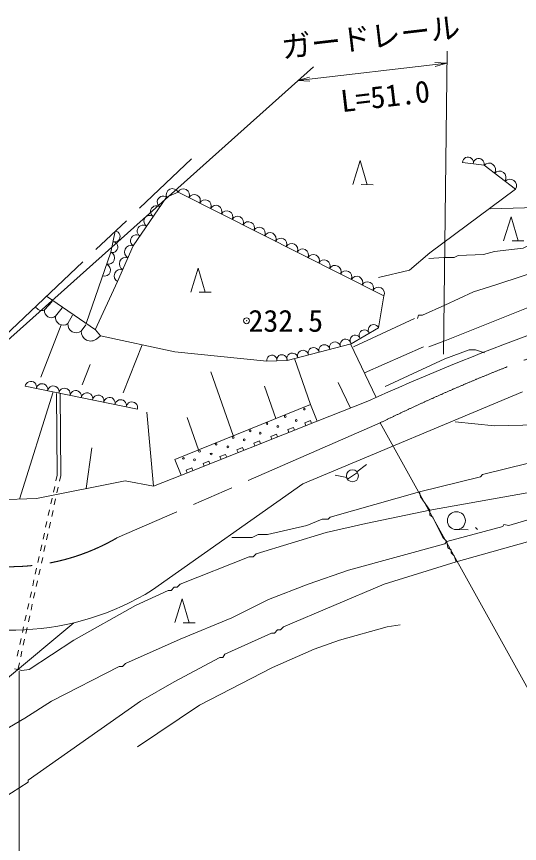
# Model space of a CAD drawing. Units: millimetres, scale not verified. Extents: x 40000 to 680000, y 20000 to 380000.
# Drawn here: x 112732 to 154709, y 248441 to 317416 of the extents above; entities that cross this region are included whole.
import ezdxf
from ezdxf.enums import TextEntityAlignment as Align

# ---------------------------------------------------------------- set-up
doc = ezdxf.new("R2010")
doc.units = ezdxf.units.MM
doc.header["$LTSCALE"] = 1000
doc.header["$PDMODE"] = 32
doc.header["$PDSIZE"] = 500
doc.linetypes.add('CHAIN', pattern=[18.5, 12, -1.5, 3.5, -1.5])
for name, color, linetype, lineweight in [('M-BGD', 7, 'Continuous', 13), ('M-BMK', 2, 'CHAIN', 13), ('M-STR-HTXT', 7, 'Continuous', 13)]:
    doc.layers.add(name, color=color, linetype=linetype, lineweight=lineweight)
doc.styles.add('ＭＳ ゴシック', font='')
doc.styles.get('ＭＳ ゴシック').set_extended_font_data('MS Gothic')

# ---------------------------------------------------------------- blocks, each defined once
blk = doc.blocks.new('電話柱1')
at = {"color": 7, "linetype": 'Continuous', "lineweight": 13}
for p, q in [((-1.203, 0.848), (-0.496, 0.14)), ((-0.516, 0.002), (0.484, 0.002)), ((1.475, 0.164), (0.478, 0.078))]:
    blk.add_line(p, q, dxfattribs=at)
blk.add_circle((-0.016, 0.002), 0.5, dxfattribs=at)
blk = doc.blocks.new('広葉樹林')
at = {"color": 7, "linetype": 'Continuous', "lineweight": 13}
blk.add_line((0, 0), (1, 0), dxfattribs=at)
blk.add_circle((0, 0.75), 0.75, dxfattribs=at)
blk = doc.blocks.new('針葉樹林')
at = {"color": 7, "linetype": 'Continuous', "lineweight": 13}
for p, q in [((-0.6, 0), (0, 2)), ((0, 2), (0.6, 0)), ((0.1, 0), (1.1, 0))]:
    blk.add_line(p, q, dxfattribs=at)
blk = doc.blocks.new('open_arrow')
at = {"color": 0, "linetype": 'Continuous', "lineweight": -2}
blk.add_lwpolyline([(7.5, 1.25), (0, 0), (7.5, -1.25)], dxfattribs=at)

msp = doc.modelspace()

# ---------------------------------------------------------------- linework, layer by layer
at = {"layer": 'M-BGD', "linetype": 'CHAIN'}
msp.add_line((69216, 250580), (127348, 305540), dxfattribs=at)
at = {"layer": 'M-BGD'}
for p, q in [((151756, 305021), (149950, 305243)), ((154379, 303011), (151756, 305021)), ((147225, 297696), (154379, 303011)), ((125259, 302355), (122465, 298301)), ((126213, 302764), (125259, 302355)), ((143384, 294111), (126213, 302764)), ((120591, 297756), (120973, 299513)), ((122465, 298301), (121170, 295303)), ((118543, 291814), (120591, 297756)), ((145521, 296265), (147225, 297696)), ((148405, 297321), (147135, 297237)), ((142932, 295652), (145521, 296265)), ((121170, 295303), (119308, 291287)), ((115237, 294089), (119314, 291283)), ((142941, 291453), (143384, 294111)), ((115067, 292939), (115697, 293648)), ((115991, 292417), (116540, 293113)), ((117022, 291801), (117410, 292510)), ((145949, 292241), (140869, 289871)), ((114764, 287343), (116471, 291694)), ((118133, 291185), (118521, 291694)), ((119314, 291283), (119740, 290772)), ((140658, 290124), (142941, 291453)), ((119740, 290772), (119432, 290542)), ((119740, 290772), (125957, 289443)), ((121646, 286028), (123216, 290029)), ((135309, 288728), (140658, 290124)), ((142757, 285651), (140595, 290108)), ((146711, 289871), (141767, 287692)), ((148489, 290379), (147135, 289871)), ((125957, 289443), (133623, 288660)), ((118205, 286685), (118871, 288382)), ((133623, 288660), (135309, 288728)), ((137264, 285067), (135921, 288887)), ((148489, 288855), (143494, 286569)), ((130822, 282457), (128949, 287783)), ((113454, 286581), (122823, 284673)), ((134379, 283898), (133437, 286579)), ((140609, 284760), (139574, 286893)), ((112988, 277169), (115780, 286108)), ((116080, 285983), (116125, 279173)), ((116380, 285985), (116425, 279141)), ((136625, 278449), (154954, 286115)), ((125945, 280481), (137264, 285067)), ((137818, 283662), (137264, 285067)), ((137818, 283662), (142057, 285330)), ((124156, 278245), (123618, 284408)), ((126507, 279165), (137818, 283662)), ((127910, 281277), (126965, 283965)), ((136783, 283520), (137254, 283707)), ((136875, 283287), (136783, 283520)), ((137346, 283475), (137254, 283707)), ((135369, 282957), (135840, 283145)), ((135461, 282725), (135369, 282957)), ((135932, 282912), (135840, 283145)), ((133955, 282395), (134426, 282583)), ((134047, 282163), (133955, 282395)), ((134518, 282350), (134426, 282583)), ((118531, 278039), (119024, 281447)), ((131127, 281271), (131598, 281458)), ((131691, 281226), (131598, 281458)), ((132541, 281833), (133012, 282020)), ((132633, 281601), (132541, 281833)), ((133105, 281788), (133012, 282020)), ((129713, 280709), (130184, 280896)), ((130277, 280664), (130184, 280896)), ((131219, 281039), (131127, 281271)), ((126470, 279150), (125945, 280481)), ((128299, 280147), (128771, 280334)), ((128392, 279914), (128299, 280147)), ((128863, 280102), (128771, 280334)), ((129806, 280476), (129713, 280709)), ((126885, 279585), (127357, 279772)), ((126978, 279352), (126885, 279585)), ((127449, 279540), (127357, 279772)), ((114412, 277223), (121805, 278688)), ((116125, 279173), (116017, 278684)), ((116425, 279141), (116317, 278652)), ((121805, 278688), (124156, 278245)), ((124156, 278245), (126507, 279165)), ((115916, 278229), (115808, 277741)), ((116209, 278164), (116101, 277676)), ((124088, 269591), (136625, 278449)), ((110801, 277087), (114412, 277223)), ((115700, 277253), (115592, 276764)), ((115993, 277188), (115885, 276700)), ((115484, 276276), (115376, 275788)), ((115777, 276211), (115669, 275723)), ((115269, 275300), (115161, 274812)), ((115561, 275235), (115454, 274747)), ((160173, 274969), (149421, 271921)), ((151029, 274800), (151199, 274631)), ((115053, 274323), (114945, 273835)), ((115346, 274259), (115238, 273770)), ((114837, 273347), (114729, 272859)), ((115130, 273282), (115022, 272794)), ((114621, 272371), (114513, 271882)), ((114914, 272306), (114806, 271818)), ((114405, 271394), (114297, 270906)), ((114698, 271329), (114590, 270841)), ((114189, 270418), (114081, 269929)), ((114482, 270353), (114374, 269865)), ((113973, 269441), (113865, 268953)), ((114266, 269376), (114158, 268888)), ((113757, 268465), (113649, 267977)), ((114050, 268400), (113942, 267912)), ((113542, 267488), (113434, 267000)), ((113834, 267424), (113727, 266935)), ((111818, 262102), (117528, 266849)), ((113326, 266512), (113218, 266024)), ((113619, 266447), (113511, 265959)), ((113110, 265536), (113002, 265047)), ((113403, 265471), (113295, 264983)), ((112894, 264559), (112786, 264071)), ((113187, 264494), (113079, 264006)), ((112971, 263518), (112863, 263030)), ((112552, 263014), (112845, 262947)), ((112863, 263030), (112845, 262947)), ((112845, 262947), (113183, 262862)), ((113776, 262947), (113183, 262862)), ((113437, 258883), (107595, 255496)), ((113691, 253718), (113691, 253549))]:
    msp.add_line(p, q, dxfattribs=at)
for points in [[(167793, 302825), (164322, 302486), (157972, 301555), (152299, 301385)], [(177699, 302740), (176091, 302571), (175921, 302401), (171773, 301639), (171011, 301639), (165169, 300285), (164999, 300115), (157803, 298591), (155517, 298337), (155009, 298083), (152638, 297829), (151707, 297575), (149590, 297491), (149251, 297321), (148405, 297321)], [(178207, 301047), (174651, 300793), (174397, 300623), (168725, 300031), (168555, 299861), (167963, 299861), (164576, 299015), (163475, 298591), (155009, 295797), (152723, 295035), (150860, 294443), (148489, 293342)], [(171012, 297619), (169825, 298083), (169233, 298168), (168217, 298083), (167116, 297829), (148489, 290379)], [(146203, 292241), (146288, 292495), (146627, 292495), (148489, 293342)], [(151791, 289363), (151029, 289617), (150521, 289617), (148489, 288855)], [(149336, 283605), (152638, 283267), (156194, 283351)], [(157379, 280642), (151622, 279203), (151453, 279033), (146373, 277763)], [(158565, 278441), (155347, 277679), (147219, 276239)], [(146373, 277763), (138922, 275647), (138753, 275477), (138245, 275477), (136975, 274969), (133673, 274207), (132911, 274207), (132403, 273953), (130709, 273953)], [(146373, 277763), (146457, 277340), (147219, 276239)], [(147219, 276239), (141885, 275139), (138583, 274377), (132741, 272599), (132487, 272345), (132149, 272345), (126391, 270059), (126137, 269805), (125883, 269805), (125629, 269551), (125375, 269551), (122666, 268281), (117501, 265402), (113776, 262947)], [(147219, 276239), (147219, 275816), (147473, 275647), (148320, 273953), (148659, 273615)], [(159242, 276578), (153823, 274969), (153400, 275054)], [(148659, 273615), (153315, 274885), (153400, 275054)], [(113437, 258883), (115639, 260322), (121311, 263201), (121565, 263201), (121819, 263455), (126391, 265487), (130709, 267265), (133757, 268789), (137059, 270059), (140446, 271244), (148489, 273445), (148659, 273615)], [(148659, 273615), (148743, 273107), (148997, 272937), (148997, 272683), (149251, 272429), (149421, 271921)], [(149421, 271921), (143409, 270059), (135027, 266503), (134773, 266249), (134519, 266249), (134265, 265995), (134011, 265995), (130117, 264217), (129947, 263963), (129693, 263963), (125883, 261931), (123089, 260322), (113691, 253718)], [(144764, 266672), (143663, 266503), (139684, 265402), (137567, 264640), (134096, 263116), (128000, 259983), (122835, 256512)], [(113691, 253549), (110897, 251771), (108865, 250755), (106241, 249908)]]:
    msp.add_lwpolyline(points, dxfattribs=at)
for centre in [(136753, 284677), (133639, 283463), (135164, 284054), (136077, 283721), (132221, 282862), (134541, 283227), (130814, 282314), (131738, 282110), (133080, 282668), (129386, 281734), (130374, 281519), (128000, 281165), (128977, 280929), (126658, 280563), (127581, 280435)]:
    msp.add_circle(centre, 75, dxfattribs=at)
for centre, radius, start, end in [((150407, 305230), 457, 347.58748, 178.42867), ((151310, 305120), 457, 347.58748, 178.42867), ((152161, 304644), 553, 328.07669, 137.0022), ((153035, 303974), 553, 328.07669, 137.0022), ((153910, 303304), 553, 328.07669, 137.0022), ((125743, 302542), 519, 25.3271, 201.07008), ((126662, 302531), 506, 333.93757, 152.56912), ((124973, 301954), 492, 54.54776, 236.31268), ((127566, 302076), 506, 333.93757, 152.56912), ((128469, 301620), 506, 333.93757, 152.56912), ((124414, 301143), 492, 54.54776, 236.31268), ((129373, 301165), 506, 333.93757, 152.56912), ((123856, 300333), 492, 54.54776, 236.31268), ((130277, 300709), 506, 333.93757, 152.56912), ((131180, 300254), 506, 333.93757, 152.56912), ((132084, 299798), 506, 333.93757, 152.56912), ((120925, 299063), 452, 251.63155, 83.8389), ((123297, 299522), 492, 54.54776, 236.31268), ((132988, 299343), 506, 333.93757, 152.56912), ((133892, 298887), 506, 333.93757, 152.56912), ((122738, 298711), 492, 54.54776, 236.31268), ((134795, 298432), 506, 333.93757, 152.56912), ((120734, 298185), 452, 251.63155, 83.8389), ((122292, 297783), 546, 71.50054, 241.78833), ((135699, 297977), 506, 333.93757, 152.56912), ((136603, 297521), 506, 333.93757, 152.56912), ((120397, 297269), 524, 253.64175, 68.31451), ((121860, 296784), 546, 71.50054, 241.78833), ((137507, 297066), 506, 333.93757, 152.56912), ((120056, 296278), 524, 253.64175, 68.31451), ((138410, 296610), 506, 333.93757, 152.56912), ((139314, 296155), 506, 333.93757, 152.56912), ((121429, 295784), 546, 71.50054, 241.78833), ((140218, 295699), 506, 333.93757, 152.56912), ((141122, 295244), 506, 333.93757, 152.56912), ((142025, 294788), 506, 333.93757, 152.56912), ((224666, 103193), 200000, 105.7788, 114.39673), ((142929, 294333), 506, 333.93757, 152.56912), ((114849, 293470), 574, 204.76042, 292.38014), ((115638, 292870), 575, 173.14398, 307.90425), ((116635, 292323), 650, 171.76566, 306.52593), ((117706, 291724), 688, 173.62391, 308.38418), ((118916, 291134), 785, 176.29157, 311.05184), ((141771, 290837), 444, 22.92455, 217.48192), ((142532, 291280), 444, 22.92455, 217.48192), ((140203, 290045), 462, 9.94929, 199.32217), ((141010, 290395), 444, 22.92455, 217.48192), ((137528, 289346), 462, 9.94929, 199.32217), ((138420, 289579), 462, 9.94929, 199.32217), ((139311, 289812), 462, 9.94929, 199.32217), ((134041, 288748), 428, 352.63602, 191.99143), ((134885, 288783), 428, 352.63602, 191.99143), ((135745, 288881), 462, 9.94929, 199.32217), ((136637, 289113), 462, 9.94929, 199.32217), ((113926, 286507), 478, 345.92066, 171.05909), ((114863, 286316), 478, 345.92066, 171.05909), ((115800, 286125), 478, 345.92066, 171.05909), ((116737, 285935), 478, 345.92066, 171.05909), ((117674, 285744), 478, 345.92066, 171.05909), ((118611, 285553), 478, 345.92066, 171.05909), ((119548, 285362), 478, 345.92066, 171.05909), ((120485, 285171), 478, 345.92066, 171.05909), ((121422, 284981), 478, 345.92066, 171.05909), ((122359, 284790), 478, 345.92066, 171.05909), ((112338, 288480), 22244, 243.51859, 301.88267)]:
    msp.add_arc(centre, radius, start, end, dxfattribs=at)
msp.add_point((131929, 292038), dxfattribs=at)
at = {"layer": 'M-BMK'}
msp.add_line((143071, 283521), (121102, 273925), dxfattribs=at)
for centre, radius, start, end in [((208879, 148727), 150000, 104.5228, 116.02257), ((112193, 289277), 17750, 221.06484, 300.1276)]:
    msp.add_arc(centre, radius, start, end, dxfattribs=at)
at = {"layer": 'M-STR-HTXT'}
for p, q in [((148360, 289254), (148664, 314539)), ((102939, 282335), (137508, 313234)), ((148652, 313530), (136212, 312076)), ((143071, 283521), (157650, 257301))]:
    msp.add_line(p, q, dxfattribs=at)
msp.add_lwpolyline([(112963, 262806), (112963, 241280), (146806, 241280)], dxfattribs=at)

# ---------------------------------------------------------------- block references
at = {"layer": 'M-BGD', "xscale": 1000, "yscale": 1000}
for name, p, rotation in [('針葉樹林', (141403, 303395), 359.44375), ('針葉樹林', (153986, 298710), 359.44375), ('針葉樹林', (127884, 294427), 359.44375), ('電話柱1', (140785, 279118), 33.08134), ('広葉樹林', (149435, 274616), 359.44375), ('針葉樹林', (126545, 266853), 359.44375)]:
    msp.add_blockref(name, p, dxfattribs=dict(at, rotation=rotation))
at = {"layer": 'M-STR-HTXT', "xscale": 133, "yscale": 133}
for p, rotation in [((148652, 313530), 186.7), ((136212, 312076), 6.7)]:
    msp.add_blockref('open_arrow', p, dxfattribs=dict(at, rotation=rotation))
at = {"layer": 'M-STR-HTXT', "rotation": 270}
msp.add_blockref('open_arrow', (112963, 262806), dxfattribs=at)

# ---------------------------------------------------------------- texts
at = {"layer": 'M-BGD', "style": 'ＭＳ ゴシック'}
msp.add_text('232.5', height=1833, dxfattribs=at).set_placement((132089, 292038), align=Align.MIDDLE_LEFT)
at = {"layer": 'M-STR-HTXT', "style": 'ＭＳ ゴシック'}
msp.add_text('ガードレール', height=1833, rotation=6.669, dxfattribs=at).set_placement((135008, 313376), align=Align.BOTTOM_LEFT)
msp.add_text('L=51.0', height=1833, rotation=6.669, dxfattribs=at).set_placement((147387, 309756), align=Align.BOTTOM_RIGHT)

doc.saveas('drawing.dxf')
